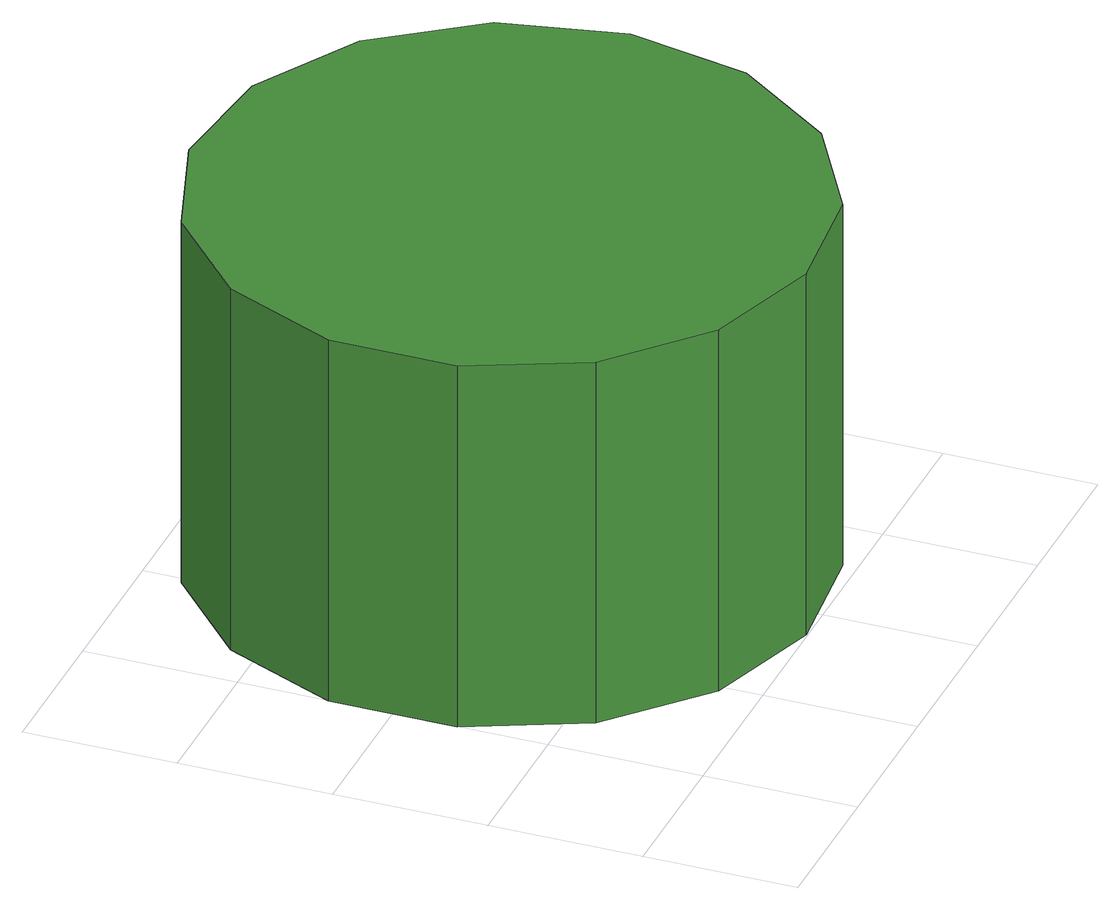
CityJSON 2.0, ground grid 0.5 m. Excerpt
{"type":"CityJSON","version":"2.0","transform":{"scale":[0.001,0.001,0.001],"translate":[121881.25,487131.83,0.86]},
"CityObjects":{
"tree1":{"type":"SolitaryVegetationObject","attributes":{"function":"something"},"geometry":[{"type":"MultiSurface","lod":"1","boundaries":[[[0,1,2,3,4,5,6,7,8,9,10,11,12,13,14]],[[15,16,17,18,19,20,21,22,23,24,25,26,27,28,29]],[[0,29,28,1]],[[1,28,27,2]],[[2,27,26,3]],[[3,26,25,4]],[[4,25,24,5]],[[5,24,23,6]],[[6,23,22,7]],[[7,22,21,8]],[[8,21,20,9]],[[9,20,19,10]],[[10,19,18,11]],[[11,18,17,12]],[[12,17,16,13]],[[13,16,15,14]],[[14,15,29,0]]]}]}
},
"vertices":[
[1982,1000,1276],[1896,1407,1276],[1651,1744,1276],[1290,1952,1276],[876,1996,1276],[480,1867,1276],[171,1588,1276],[1,1208,1276],[1,792,1276],[171,411,1276],[480,133,1276],[876,4,1276],[1290,47,1276],[1651,256,1276],[1896,592,1276],[1896,592,6],[1651,256,6],[1290,47,6],[876,4,6],[480,133,6],[171,411,6],[1,792,6],[1,1208,6],[171,1588,6],[480,1867,6],[876,1996,6],[1290,1952,6],[1651,1744,6],[1896,1407,6],[1982,1000,6]
]}
